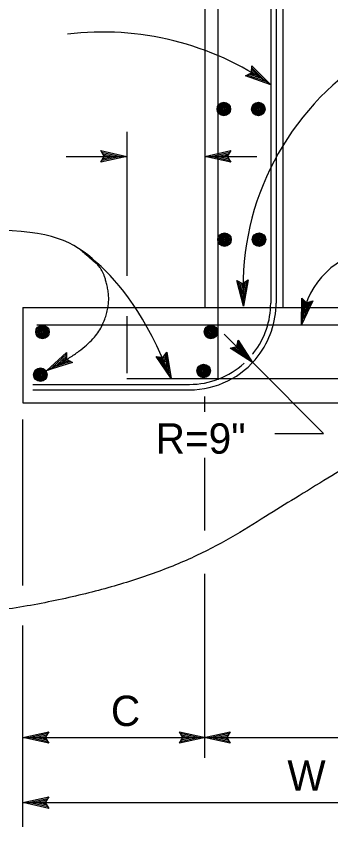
# Model space of a CAD drawing. Extents: x -894 to 866, y -472 to 714.
# Drawn here: x -558.4 to -485.8, y 242.5 to 429.5 of the extents above; entities that cross this region are included whole.
import ezdxf

# ---------------------------------------------------------------- set-up
doc = ezdxf.new("R2010")
doc.units = 0
for name, color, linetype in [('str_Concrete-A', 7, 'Continuous'), ('str_Reinforcement-A', 7, 'Continuous'), ('str_Reinforcement-B', 7, 'Continuous'), ('str_Reinforcement-C', 7, 'Continuous'), ('str_Reinforcement-D', 7, 'Continuous'), ('str_Text-A', 7, 'Continuous')]:
    doc.layers.add(name, color=color, linetype=linetype)

msp = doc.modelspace()

# ---------------------------------------------------------------- linework, layer by layer
at = {"layer": 'str_Concrete-A'}
for p, q in [((-514.93, 577.3), (-514.93, 362.3)), ((-496.93, 577.3), (-496.93, 362.3)), ((-556.93, 362.3), (-556.93, 340.3)), ((-556.93, 362.3), (-494.5, 362.3)), ((-496.93, 362.3), (-426.93, 362.3)), ((-556.93, 340.3), (-481.93, 340.3))]:
    msp.add_line(p, q, dxfattribs=at)
at = {"layer": 'str_Reinforcement-A'}
for centre, radius in [((-510.52, 408.05), 1.56), ((-510.52, 408.05), 1.37), ((-502.56, 408.05), 1.56), ((-502.56, 408.05), 1.37), ((-510.52, 408.05), 1.19), ((-510.52, 408.05), 1), ((-510.52, 408.05), 0.812), ((-510.52, 408.05), 0.625), ((-510.52, 408.05), 0.437), ((-510.52, 408.05), 0.187), ((-502.56, 408.05), 1.19), ((-502.56, 408.05), 1), ((-502.56, 408.05), 0.812), ((-502.56, 408.05), 0.625), ((-502.56, 408.05), 0.437), ((-502.56, 408.05), 0.187), ((-510.36, 377.94), 1.56), ((-502.4, 377.94), 1.56), ((-510.36, 377.94), 1.37), ((-510.36, 377.94), 1.19), ((-510.36, 377.94), 1), ((-510.36, 377.94), 0.812), ((-510.36, 377.94), 0.625), ((-510.36, 377.94), 0.437), ((-510.36, 377.94), 0.187), ((-502.4, 377.94), 1.37), ((-502.4, 377.94), 1.19), ((-502.4, 377.94), 1), ((-502.4, 377.94), 0.812), ((-502.4, 377.94), 0.625), ((-502.4, 377.94), 0.437), ((-502.4, 377.94), 0.187), ((-552.38, 356.64), 1.56), ((-552.38, 356.64), 1.37), ((-552.38, 356.64), 1.19), ((-552.38, 356.64), 1), ((-552.38, 356.64), 0.812), ((-552.38, 356.64), 0.625), ((-552.38, 356.64), 0.437), ((-513.5, 356.64), 1.56), ((-513.5, 356.64), 1.37), ((-513.5, 356.64), 1.19), ((-513.5, 356.64), 1), ((-513.5, 356.64), 0.812), ((-513.5, 356.64), 0.625), ((-513.5, 356.64), 0.437), ((-552.38, 356.64), 0.187), ((-513.5, 356.64), 0.187), ((-552.85, 346.78), 1.56), ((-552.85, 346.78), 1.37), ((-552.85, 346.78), 1.19), ((-552.85, 346.78), 1), ((-515.18, 347.65), 1.56), ((-515.18, 347.65), 1.37), ((-515.18, 347.65), 1.19), ((-515.18, 347.65), 1), ((-515.18, 347.65), 0.812), ((-515.18, 347.65), 0.625), ((-515.18, 347.65), 0.437), ((-515.18, 347.65), 0.187), ((-552.85, 346.78), 0.812), ((-552.85, 346.78), 0.625), ((-552.85, 346.78), 0.437), ((-552.85, 346.78), 0.187)]:
    msp.add_circle(centre, radius, dxfattribs=at)
at = {"layer": 'str_Reinforcement-B'}
msp.add_line((-511.93, 573.99), (-511.93, 345.61), dxfattribs=at)
at = {"layer": 'str_Reinforcement-C'}
for p, q in [((-499.7, 573.99), (-499.7, 363.25)), ((-498.45, 573.99), (-498.45, 363.25)), ((-554.57, 344.55), (-518.45, 344.55)), ((-554.57, 343.3), (-518.45, 343.3))]:
    msp.add_line(p, q, dxfattribs=at)
for radius, start, end in [(18.75, 322.4528, 0), (20, 322.4528, 0), (18.75, 320.9781, 322.4527), (20, 270, 322.4527), (18.75, 270, 312.2439)]:
    msp.add_arc((-518.45, 363.29), radius, start, end, dxfattribs=at)
at = {"layer": 'str_Reinforcement-D'}
for p, q in [((-553.7, 358.3), (-431.41, 358.3)), ((-532.93, 345.9), (-431.41, 345.9))]:
    msp.add_line(p, q, dxfattribs=at)
at = {"layer": 'str_Text-A'}
for p, q in [((-504.11, 416.42), (-504.07, 417.98)), ((-504.08, 417.56), (-500.87, 414.39)), ((-504.07, 417.98), (-504.07, 417.98)), ((-504.07, 417.98), (-499.7, 413.66)), ((-504.07, 417.13), (-502.04, 415.13)), ((-505.49, 415.71), (-504.11, 416.42)), ((-499.7, 413.66), (-505.49, 415.71)), ((-505.49, 415.71), (-505.49, 415.71)), ((-500.88, 414.4), (-505.1, 415.89)), ((-502.04, 415.13), (-504.76, 416.09)), ((-503.21, 415.86), (-504.38, 416.27)), ((-504.11, 416.75), (-503.21, 415.86)), ((-499.7, 413.66), (-499.7, 413.66)), ((-532.93, 402.78), (-532.93, 369.59)), ((-538.13, 397.13), (-538.93, 398.47)), ((-538.93, 398.47), (-538.93, 398.47)), ((-538.93, 398.47), (-532.93, 397.13)), ((-514.93, 397.13), (-508.93, 398.46)), ((-508.93, 398.46), (-509.73, 397.13)), ((-508.93, 398.46), (-508.93, 398.46)), ((-546.88, 397.13), (-532.93, 397.13)), ((-532.93, 397.13), (-538.93, 395.8)), ((-538.93, 395.8), (-538.13, 397.13)), ((-538.71, 398.11), (-534.31, 397.13)), ((-534.32, 397.12), (-538.69, 396.16)), ((-535.69, 397.13), (-538.52, 396.5)), ((-538.48, 397.75), (-535.69, 397.13)), ((-538.3, 397.41), (-537.07, 397.13)), ((-537.07, 397.13), (-538.28, 396.86)), ((-532.93, 397.13), (-532.93, 397.13)), ((-508.93, 395.79), (-514.93, 397.13)), ((-514.93, 397.13), (-514.93, 397.13)), ((-514.93, 397.13), (-502.87, 397.13)), ((-509.15, 396.14), (-513.55, 397.13)), ((-513.54, 397.13), (-509.16, 398.1)), ((-512.17, 397.13), (-509.34, 397.75)), ((-509.38, 396.5), (-512.17, 397.13)), ((-510.78, 397.12), (-509.58, 397.39)), ((-509.56, 396.85), (-510.78, 397.12)), ((-509.73, 397.13), (-508.93, 395.79)), ((-538.93, 395.8), (-538.93, 395.8)), ((-508.93, 395.79), (-508.93, 395.79)), ((-505.99, 362.59), (-507.55, 368.53)), ((-507.55, 368.53), (-507.55, 368.53)), ((-507.55, 368.53), (-506.19, 367.78)), ((-506.05, 363.98), (-507.19, 368.31)), ((-506.19, 367.78), (-504.89, 368.63)), ((-505.23, 368.4), (-506.05, 363.97)), ((-504.89, 368.63), (-505.99, 362.59)), ((-504.89, 368.63), (-504.89, 368.63)), ((-506.1, 365.35), (-506.83, 368.15)), ((-506.15, 366.73), (-506.46, 367.93)), ((-505.92, 367.97), (-506.15, 366.73)), ((-505.58, 368.16), (-506.1, 365.35)), ((-492.58, 358.3), (-492.55, 364.44)), ((-489.95, 363.85), (-492.58, 358.3)), ((-492.55, 364.44), (-492.55, 364.44)), ((-492.55, 364.44), (-491.43, 363.37)), ((-492.28, 359.65), (-492.26, 364.13)), ((-490.35, 363.72), (-492.28, 359.64)), ((-491.97, 360.99), (-491.96, 363.88)), ((-490.75, 363.57), (-491.97, 360.99)), ((-491.66, 362.34), (-491.66, 363.58)), ((-491.12, 363.48), (-491.66, 362.34)), ((-491.43, 363.37), (-489.95, 363.85)), ((-489.95, 363.85), (-489.95, 363.85)), ((-505.99, 362.59), (-505.99, 362.59)), ((-532.93, 360.3), (-532.93, 347.12)), ((-492.58, 358.3), (-492.58, 358.3)), ((-503.56, 349.26), (-510.43, 356.13)), ((-507.56, 353.26), (-507.18, 354.77)), ((-507.49, 353.58), (-506.81, 352.52)), ((-507.37, 353.95), (-505.84, 351.54)), ((-507.28, 354.37), (-504.86, 350.56)), ((-507.18, 354.77), (-507.18, 354.77)), ((-507.18, 354.77), (-503.88, 349.58)), ((-551.33, 347.75), (-546.81, 351.91)), ((-550.13, 348.45), (-546.83, 351.48)), ((-546.81, 351.91), (-546.83, 350.36)), ((-546.81, 351.91), (-546.81, 351.91)), ((-524.61, 350.74), (-523.65, 351.97)), ((-523.91, 351.64), (-523.2, 347.18)), ((-523.65, 351.97), (-523.65, 351.97)), ((-523.65, 351.97), (-522.7, 345.9)), ((-509.07, 352.89), (-507.56, 353.26)), ((-503.88, 349.58), (-509.07, 352.89)), ((-509.07, 352.89), (-509.07, 352.89)), ((-504.87, 350.57), (-508.65, 352.97)), ((-505.84, 351.54), (-508.28, 353.09)), ((-506.81, 352.52), (-507.86, 353.18)), ((-545.47, 349.6), (-551.33, 347.75)), ((-545.83, 349.8), (-550.13, 348.44)), ((-548.94, 349.13), (-546.81, 351.09)), ((-546.22, 350), (-548.94, 349.13)), ((-547.74, 349.83), (-546.83, 350.67)), ((-546.54, 350.21), (-547.74, 349.83)), ((-546.83, 350.36), (-545.47, 349.6)), ((-545.47, 349.6), (-545.47, 349.6)), ((-522.7, 345.9), (-526.14, 350.99)), ((-526.14, 350.99), (-526.14, 350.99)), ((-526.14, 350.99), (-524.61, 350.74)), ((-523.21, 347.19), (-525.72, 350.91)), ((-523.71, 348.47), (-525.33, 350.87)), ((-524.22, 349.76), (-524.91, 350.78)), ((-524.41, 351), (-524.22, 349.76)), ((-524.15, 351.29), (-523.71, 348.47)), ((-503.88, 349.58), (-503.88, 349.58)), ((-551.33, 347.75), (-551.33, 347.75)), ((-487.49, 333.2), (-503.56, 349.26)), ((-522.7, 345.9), (-522.7, 345.9)), ((-514.93, 338.2), (-514.93, 341.76)), ((-556.93, 298.13), (-556.93, 336.44)), ((-498.76, 333.2), (-487.49, 333.2)), ((-514.93, 310.84), (-514.93, 327.63)), ((-514.93, 258.43), (-514.93, 300.83)), ((-556.93, 242.52), (-556.93, 288.94)), ((-556.93, 263.11), (-550.93, 264.44)), ((-555.54, 263.12), (-551.16, 264.08)), ((-554.17, 263.11), (-551.34, 263.74)), ((-550.93, 264.44), (-551.73, 263.11)), ((-550.93, 264.44), (-550.93, 264.44)), ((-519.97, 263.11), (-520.77, 264.45)), ((-520.77, 264.45), (-520.77, 264.45)), ((-520.77, 264.45), (-514.77, 263.11)), ((-520.55, 264.09), (-516.15, 263.11)), ((-520.32, 263.73), (-517.53, 263.11)), ((-515.05, 263.11), (-509.05, 264.44)), ((-513.66, 263.11), (-509.28, 264.08)), ((-512.29, 263.11), (-509.46, 263.73)), ((-509.05, 264.44), (-509.85, 263.11)), ((-509.05, 264.44), (-509.05, 264.44)), ((-550.93, 261.77), (-556.93, 263.11)), ((-556.93, 263.11), (-556.93, 263.11)), ((-556.93, 263.11), (-426.93, 263.11)), ((-551.15, 262.13), (-555.55, 263.11)), ((-551.38, 262.49), (-554.17, 263.11)), ((-552.78, 263.11), (-551.58, 263.38)), ((-551.56, 262.83), (-552.78, 263.11)), ((-551.73, 263.11), (-550.93, 261.77)), ((-550.93, 261.77), (-550.93, 261.77)), ((-514.77, 263.11), (-520.77, 261.78)), ((-520.77, 261.78), (-519.97, 263.11)), ((-520.77, 261.78), (-520.77, 261.78)), ((-516.16, 263.11), (-520.54, 262.14)), ((-517.53, 263.11), (-520.36, 262.49)), ((-520.14, 263.39), (-518.92, 263.11)), ((-518.92, 263.11), (-520.12, 262.85)), ((-509.05, 261.77), (-515.05, 263.11)), ((-515.05, 263.11), (-515.05, 263.11)), ((-514.77, 263.11), (-514.77, 263.11)), ((-509.26, 262.13), (-513.67, 263.11)), ((-509.5, 262.49), (-512.29, 263.11)), ((-510.9, 263.11), (-509.69, 263.37)), ((-509.67, 262.83), (-510.9, 263.11)), ((-509.85, 263.11), (-509.05, 261.77)), ((-509.05, 261.77), (-509.05, 261.77)), ((-556.93, 248.11), (-550.93, 249.44)), ((-555.54, 248.12), (-551.16, 249.08)), ((-554.17, 248.11), (-551.34, 248.74)), ((-550.93, 249.44), (-551.73, 248.11)), ((-550.93, 249.44), (-550.93, 249.44)), ((-550.93, 246.77), (-556.93, 248.11)), ((-556.93, 248.11), (-556.93, 248.11)), ((-556.93, 248.11), (-426.93, 248.11)), ((-551.15, 247.13), (-555.55, 248.11)), ((-551.38, 247.49), (-554.17, 248.11)), ((-552.78, 248.11), (-551.58, 248.38)), ((-551.56, 247.83), (-552.78, 248.11)), ((-551.73, 248.11), (-550.93, 246.77)), ((-550.93, 246.77), (-550.93, 246.77))]:
    msp.add_line(p, q, dxfattribs=at)
for centre, radius, start, end in [((-538.6, 357.41), 68.4, 55.327, 96.7427), ((-443.02, 366.76), 63.11, 124.5929, 183.7899), ((-473.68, 356.83), 18.96, 102.1759, 175.5684)]:
    msp.add_arc(centre, radius, start, end, dxfattribs=at)
for points, degree in [([(-522.7, 345.9), (-528.57, 360.63), (-540.3, 375.01), (-550.35, 380.07), (-564.15, 380.07)], 3), ([(-551.33, 347.75), (-541.37, 352.83), (-536.47, 362.26), (-538.13, 370.79), (-541.14, 373.43), (-543.69, 375.65)], 2), ([(-479.98, 334.33), (-470.82, 340.34), (-467, 334.65), (-481.93, 325.8), (-532.25, 294.75), (-578.08, 290.56)], 2)]:
    msp.add_open_spline(points, degree=degree, dxfattribs=at)

# ---------------------------------------------------------------- texts
for s, p in [('R=9"', (-526.25, 328.57)), ('C', (-536.58, 265.76)), ('W', (-495.86, 250.83))]:
    msp.add_text(s, height=7, dxfattribs=at).set_placement(p)

doc.saveas('drawing.dxf')
